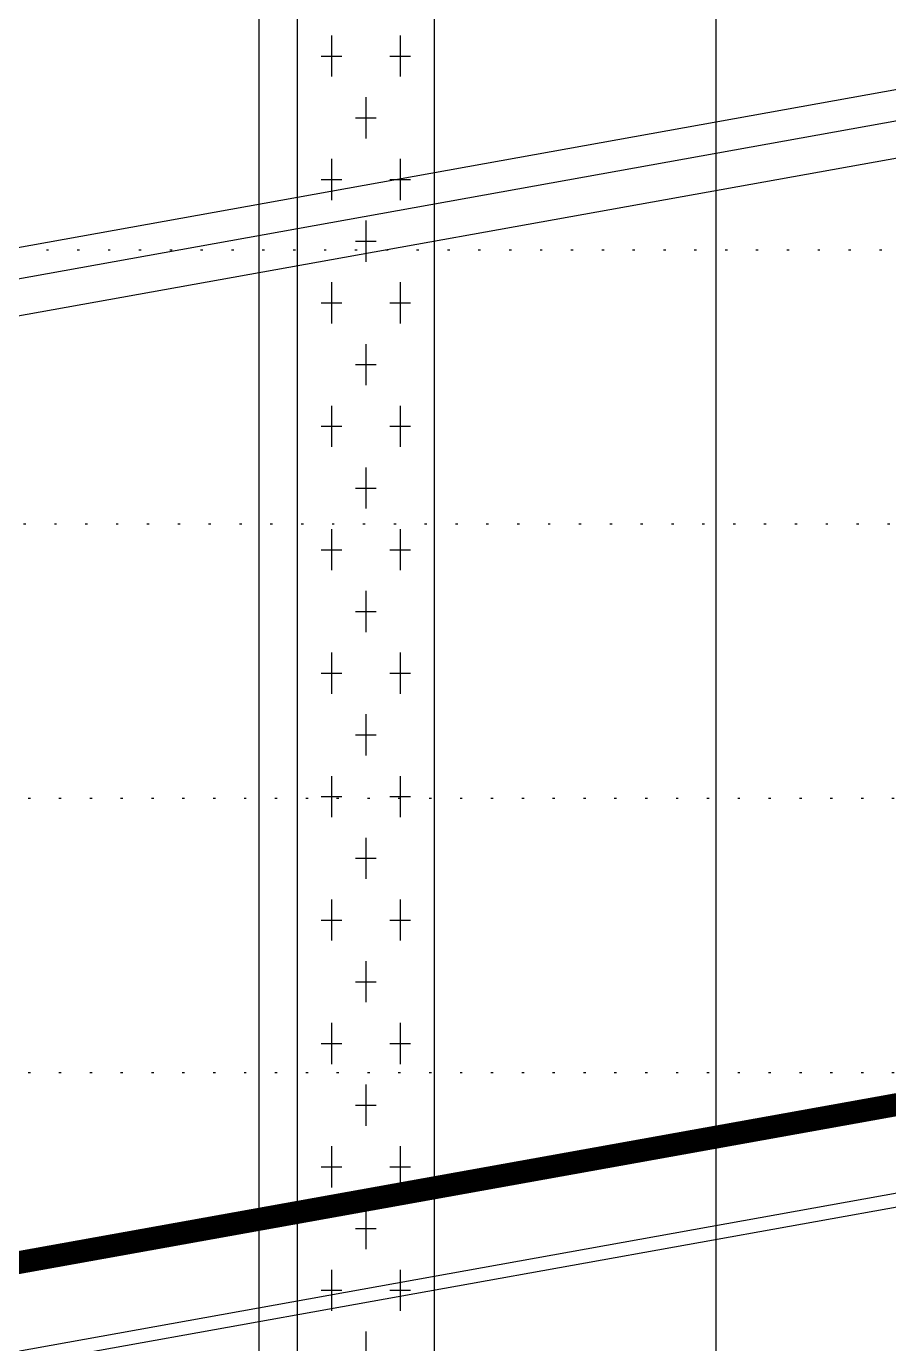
# Model space of a CAD drawing. Header units: millimetres. Extents: x -1499 to 6658, y -12483 to -6008.
# Drawn here: x 2346 to 2383.7, y -10924.9 to -10867.3 of the extents above; entities that cross this region are included whole.
import ezdxf

# ---------------------------------------------------------------- set-up
doc = ezdxf.new("R2010")
doc.units = ezdxf.units.MM
doc.linetypes.add('A-DOTLN01H', pattern=[0.125, 0, -0.125])
for name, color, linetype in [('32fgasdgasdf', 7, 'Continuous'), ('CR-GRID', 56, 'A-DOTLN01H'), ('CS-CONC-MAJR', 4, 'Continuous'), ('CS-EXCV', 3, 'A-DIGLN01'), ('수직그리드', 1, 'Continuous'), ('종단계획선', 7, 'Continuous')]:
    doc.layers.add(name, color=color, linetype=linetype)
doc.linetypes.add('A-DIGLN01', pattern='A,0.9,-0.2,[19,kscals.shx,S=0.1,R=180,X=0,Y=0],0.9', length=2)

msp = doc.modelspace()

# ---------------------------------------------------------------- linework, layer by layer
at = {"layer": '32fgasdgasdf'}
for p, q in [((2357.837, -10785.787), (2357.837, -10948.387)), ((2363.837, -10948.387), (2363.837, -10785.787)), ((2359.337, -10867.687), (2359.337, -10869.487)), ((2362.337, -10867.687), (2362.337, -10869.487)), ((2358.887, -10868.587), (2359.787, -10868.587)), ((2361.887, -10868.587), (2362.787, -10868.587)), ((2360.837, -10870.387), (2360.837, -10872.187)), ((2360.387, -10871.287), (2361.287, -10871.287)), ((2359.337, -10873.087), (2359.337, -10874.887)), ((2362.337, -10873.087), (2362.337, -10874.887)), ((2358.887, -10873.987), (2359.787, -10873.987)), ((2361.887, -10873.987), (2362.787, -10873.987)), ((2360.837, -10875.787), (2360.837, -10877.587)), ((2360.387, -10876.687), (2361.287, -10876.687)), ((2359.337, -10878.487), (2359.337, -10880.287)), ((2362.337, -10878.487), (2362.337, -10880.287)), ((2358.887, -10879.387), (2359.787, -10879.387)), ((2361.887, -10879.387), (2362.787, -10879.387)), ((2360.837, -10881.187), (2360.837, -10882.987)), ((2360.387, -10882.087), (2361.287, -10882.087)), ((2359.337, -10883.887), (2359.337, -10885.687)), ((2362.337, -10883.887), (2362.337, -10885.687)), ((2358.887, -10884.787), (2359.787, -10884.787)), ((2361.887, -10884.787), (2362.787, -10884.787)), ((2360.837, -10886.587), (2360.837, -10888.387)), ((2360.387, -10887.487), (2361.287, -10887.487)), ((2359.337, -10889.287), (2359.337, -10891.087)), ((2362.337, -10889.287), (2362.337, -10891.087)), ((2358.887, -10890.187), (2359.787, -10890.187)), ((2361.887, -10890.187), (2362.787, -10890.187)), ((2360.837, -10891.987), (2360.837, -10893.787)), ((2360.387, -10892.887), (2361.287, -10892.887)), ((2359.337, -10894.687), (2359.337, -10896.487)), ((2362.337, -10894.687), (2362.337, -10896.487)), ((2358.887, -10895.587), (2359.787, -10895.587)), ((2361.887, -10895.587), (2362.787, -10895.587)), ((2360.837, -10897.387), (2360.837, -10899.187)), ((2360.387, -10898.287), (2361.287, -10898.287)), ((2359.337, -10900.087), (2359.337, -10901.887)), ((2362.337, -10900.087), (2362.337, -10901.887)), ((2358.887, -10900.987), (2359.787, -10900.987)), ((2361.887, -10900.987), (2362.787, -10900.987)), ((2360.837, -10902.787), (2360.837, -10904.587)), ((2360.387, -10903.687), (2361.287, -10903.687)), ((2359.337, -10905.487), (2359.337, -10907.287)), ((2362.337, -10905.487), (2362.337, -10907.287)), ((2358.887, -10906.387), (2359.787, -10906.387)), ((2361.887, -10906.387), (2362.787, -10906.387)), ((2360.837, -10908.187), (2360.837, -10909.987)), ((2360.387, -10909.087), (2361.287, -10909.087)), ((2359.337, -10910.887), (2359.337, -10912.687)), ((2362.337, -10910.887), (2362.337, -10912.687)), ((2358.887, -10911.787), (2359.787, -10911.787)), ((2361.887, -10911.787), (2362.787, -10911.787)), ((2360.837, -10913.587), (2360.837, -10915.387)), ((2360.387, -10914.487), (2361.287, -10914.487)), ((2359.337, -10916.287), (2359.337, -10918.087)), ((2362.337, -10916.287), (2362.337, -10918.087)), ((2358.887, -10917.187), (2359.787, -10917.187)), ((2361.887, -10917.187), (2362.787, -10917.187)), ((2360.837, -10918.987), (2360.837, -10920.787)), ((2360.387, -10919.887), (2361.287, -10919.887)), ((2359.337, -10921.687), (2359.337, -10923.487)), ((2362.337, -10921.687), (2362.337, -10923.487)), ((2358.887, -10922.587), (2359.787, -10922.587)), ((2361.887, -10922.587), (2362.787, -10922.587)), ((2360.837, -10924.387), (2360.837, -10926.187))]:
    msp.add_line(p, q, dxfattribs=at)
at = {"layer": 'CR-GRID', "linetype": 'A-DOTLN01H', "ltscale": 10}
for p, q in [((2236.157, -10877.058), (6196.157, -10877.058)), ((696.157, -10889.058), (6196.157, -10889.058)), ((1436.157, -10901.058), (6196.157, -10901.058))]:
    msp.add_line(p, q, dxfattribs=at)
at = {"layer": 'CR-GRID', "color": 6, "linetype": 'A-DOTLN01H', "ltscale": 10}
msp.add_line((1436.157, -10913.058), (6196.157, -10913.058), dxfattribs=at)
at = {"layer": 'CS-CONC-MAJR'}
for points in [[(3151.153, -10767.671, 0.044471), (2763.564, -10803.162), (2327.157, -10881.663)], [(3151.157, -10769.271, 0.044472), (2763.849, -10804.736), (2327.157, -10883.289)], [(2327.157, -10928.571), (2763.849, -10850.018, -0.043359), (3151.157, -10814.553, -4.981195)]]:
    msp.add_lwpolyline(points, format="xyb", dxfattribs=at)
at = {"layer": 'CS-EXCV', "ltscale": 5}
for points in [[(3151.157, -10766.271, 0.044472), (2763.849, -10801.736), (2327.157, -10880.289)], [(2327.157, -10929.171), (2763.849, -10850.618, -0.043359), (3151.157, -10815.153, -4.981195)]]:
    msp.add_lwpolyline(points, format="xyb", dxfattribs=at)
at = {"layer": '수직그리드'}
for p, q in [((2376.157, -10704.444), (2376.157, -11873.058)), ((2356.157, -10759.722), (2356.157, -11873.058))]:
    msp.add_line(p, q, dxfattribs=at)
at = {"layer": '종단계획선', "const_width": 1, "flags": 128}
msp.add_lwpolyline([(1246.157, -11119.153), (2761.157, -10846.632)], dxfattribs=at)

doc.saveas('drawing.dxf')
